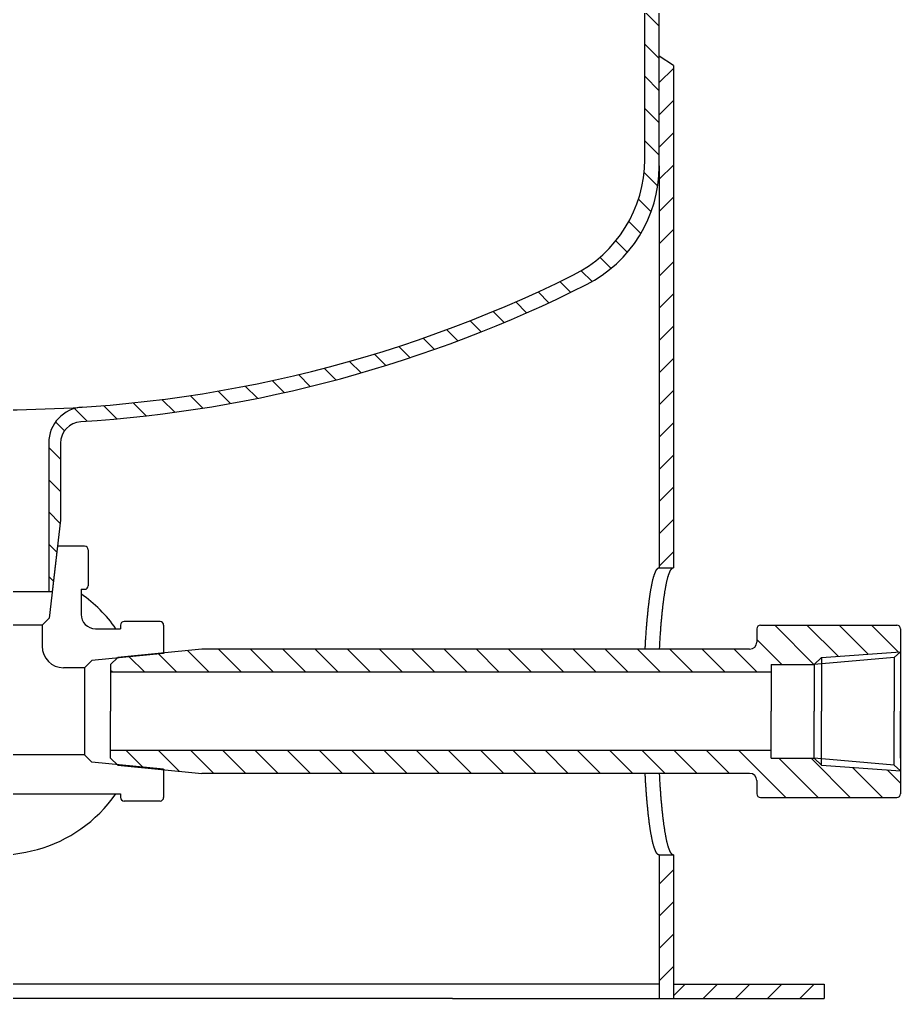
# Model space of a CAD drawing. Extents: x 248 to 542, y 18 to 803.
# Drawn here: x 419.4 to 542.1, y 152.5 to 288.9 of the extents above; entities that cross this region are included whole.
import ezdxf

# ---------------------------------------------------------------- set-up
doc = ezdxf.new("R2010")
doc.units = 0
doc.layers.get('0').update_dxf_attribs({"linetype": 'CONTINUOUS'})

# ---------------------------------------------------------------- blocks, each defined once
blk = doc.blocks.new('*X0')
at = {"color": 0, "linetype": 'CONTINUOUS'}
for p, q in [((510.5, 152.87), (512.14, 154.52)), ((514.63, 152.52), (516.63, 154.52)), ((519.12, 152.52), (521.12, 154.52)), ((523.61, 152.52), (525.61, 154.52)), ((528.1, 152.52), (530.1, 154.52))]:
    blk.add_line(p, q, dxfattribs=at)
blk = doc.blocks.new('*X1')
at = {"color": 0, "linetype": 'CONTINUOUS'}
for p, q in [((508.5, 168.45), (510.5, 170.45)), ((508.5, 163.96), (510.5, 165.96)), ((508.5, 159.47), (510.5, 161.47)), ((508.5, 154.98), (510.5, 156.98))]:
    blk.add_line(p, q, dxfattribs=at)
blk = doc.blocks.new('*X3')
at = {"color": 0, "linetype": 'CONTINUOUS'}
for p, q in [((508.51, 280.11), (510.5, 282.1)), ((508.51, 275.62), (510.5, 277.61)), ((508.51, 271.13), (510.5, 273.12)), ((508.5, 266.64), (510.5, 268.63)), ((508.5, 262.14), (510.5, 264.14)), ((508.5, 257.65), (510.5, 259.65)), ((508.5, 253.16), (510.5, 255.16)), ((508.5, 248.67), (510.5, 250.67)), ((508.5, 244.18), (510.5, 246.18)), ((508.5, 239.69), (510.5, 241.69)), ((508.5, 235.2), (510.5, 237.2)), ((508.5, 230.71), (510.5, 232.71)), ((508.5, 226.22), (510.5, 228.22)), ((508.5, 221.73), (510.5, 223.73)), ((508.5, 217.24), (510.5, 219.24)), ((508.5, 212.75), (510.5, 214.75))]:
    blk.add_line(p, q, dxfattribs=at)
blk = doc.blocks.new('*X4')
at = {"color": 0, "linetype": 'CONTINUOUS'}
for p, q in [((530.07, 199.05), (524.6, 204.52)), ((533.42, 200.19), (529.09, 204.52)), ((537.61, 200.49), (533.58, 204.52)), ((541.79, 200.79), (538.07, 204.52)), ((525.58, 199.05), (522.11, 202.52)), ((441.35, 197.97), (438.79, 200.52)), ((445.84, 197.97), (442.83, 200.97)), ((450.33, 197.97), (447.13, 201.17)), ((454.82, 197.97), (451.62, 201.17)), ((459.31, 197.97), (456.11, 201.17)), ((463.8, 197.97), (460.6, 201.17)), ((468.29, 197.97), (465.09, 201.17)), ((472.78, 197.97), (469.58, 201.17)), ((477.27, 197.97), (474.07, 201.17)), ((481.76, 197.97), (478.56, 201.17)), ((486.25, 197.97), (483.05, 201.17)), ((490.74, 197.97), (487.54, 201.17)), ((495.23, 197.97), (492.03, 201.17)), ((499.72, 197.97), (496.52, 201.17)), ((504.21, 197.97), (501.01, 201.17)), ((508.7, 197.97), (505.5, 201.17)), ((513.19, 197.97), (509.99, 201.17)), ((517.68, 197.97), (514.48, 201.17)), ((522.17, 197.97), (518.97, 201.17)), ((436.86, 197.97), (434.71, 200.11)), ((432.37, 197.97), (432.11, 198.22)), ((436.62, 184.73), (434.28, 187.07)), ((441.67, 184.18), (438.78, 187.07)), ((446.47, 183.87), (443.27, 187.07)), ((450.96, 183.87), (447.76, 187.07)), ((455.45, 183.87), (452.25, 187.07)), ((459.94, 183.87), (456.74, 187.07)), ((464.43, 183.87), (461.23, 187.07)), ((468.92, 183.87), (465.72, 187.07)), ((473.41, 183.87), (470.21, 187.07)), ((477.9, 183.87), (474.7, 187.07)), ((482.39, 183.87), (479.19, 187.07)), ((486.88, 183.87), (483.68, 187.07)), ((491.37, 183.87), (488.17, 187.07)), ((495.86, 183.87), (492.66, 187.07)), ((500.35, 183.87), (497.15, 187.07)), ((504.84, 183.87), (501.64, 187.07)), ((509.33, 183.87), (506.13, 187.07)), ((513.82, 183.87), (510.62, 187.07)), ((518.31, 183.87), (515.11, 187.07)), ((526.15, 180.52), (519.6, 187.07)), ((524.11, 187.05), (524.09, 187.07)), ((530.64, 180.52), (525.17, 185.98)), ((535.13, 180.52), (529.66, 185.98)), ((539.62, 180.52), (535.43, 184.7)), ((542.11, 182.52), (540.27, 184.35))]:
    blk.add_line(p, q, dxfattribs=at)
blk = doc.blocks.new('*X5')
at = {"color": 0, "linetype": 'CONTINUOUS'}
for p, q in [((508.5, 287.97), (506.5, 289.97)), ((508.5, 283.48), (506.5, 285.48)), ((508.5, 278.99), (506.5, 280.99)), ((508.5, 274.5), (506.5, 276.5)), ((508.5, 270.01), (506.5, 272.01)), ((508.3, 265.71), (506.41, 267.6)), ((507.4, 262.13), (505.64, 263.89)), ((505.96, 259.08), (504.29, 260.75)), ((504.09, 256.45), (502.48, 258.06)), ((501.83, 254.23), (500.27, 255.78)), ((499.17, 252.4), (497.66, 253.9)), ((496.19, 250.89), (494.69, 252.39)), ((493.14, 249.44), (491.64, 250.95)), ((486.92, 246.69), (485.39, 248.22)), ((490.05, 248.04), (488.54, 249.56)), ((483.73, 245.39), (482.19, 246.93)), ((480.49, 244.14), (478.93, 245.69)), ((477.2, 242.94), (475.63, 244.51)), ((473.85, 241.79), (472.27, 243.37)), ((470.46, 240.7), (468.86, 242.3)), ((463.49, 238.69), (461.85, 240.32)), ((467, 239.66), (465.38, 241.28)), ((459.91, 237.77), (458.26, 239.43)), ((452.58, 236.13), (450.87, 237.83)), ((456.28, 236.92), (454.6, 238.59)), ((441.05, 234.18), (439.27, 235.96)), ((444.97, 234.76), (443.21, 236.51)), ((448.81, 235.41), (447.08, 237.13)), ((428.83, 232.93), (427.07, 234.7)), ((432.99, 233.26), (431.14, 235.11)), ((437.06, 233.68), (435.25, 235.5)), ((425.68, 231.59), (424.44, 232.83)), ((425.15, 227.63), (423.5, 229.28)), ((425.15, 223.14), (423.5, 224.79)), ((425.1, 218.7), (423.5, 220.3)), ((424.63, 214.68), (423.5, 215.81)), ((424.17, 210.65), (423.5, 211.32))]:
    blk.add_line(p, q, dxfattribs=at)

msp = doc.modelspace()

# ---------------------------------------------------------------- linework, layer by layer
at = {"color": 7, "linetype": 'CONTINUOUS'}
for p, q in [((508.5, 268.41), (508.5, 464.28)), ((506.5, 269.4), (506.5, 463.3)), ((510.5, 282.52), (508.51, 283.81)), ((510.5, 282.52), (510.5, 212.52)), ((508.5, 268.51), (508.5, 212.52)), ((423.5, 229.91), (423.5, 209.17)), ((425.15, 229.88), (425.15, 219.17)), ((425.15, 219.17), (424, 209.17)), ((424.73, 215.52), (423.57, 205.52)), ((428.5, 215.52), (424.73, 215.52)), ((429, 215.02), (429, 210.02)), ((508.5, 212.52), (510.5, 212.52)), ((424, 209.17), (416.5, 209.17)), ((428, 209.52), (428.5, 209.52)), ((428, 209.52), (428, 206.02)), ((423.57, 205.52), (422.57, 204.52)), ((439, 205.02), (434, 205.02)), ((422.57, 204.52), (416.5, 204.52)), ((422.57, 204.52), (422.57, 201.59)), ((430, 204.02), (433.5, 204.02)), ((433.5, 204.52), (433.5, 204.02)), ((439.5, 204.52), (439.5, 200.59)), ((522.11, 204.02), (522.11, 202.17)), ((522.61, 204.52), (541.61, 204.52)), ((542.11, 204.02), (542.11, 181.02)), ((439.5, 200.59), (429.5, 199.59)), ((444.82, 201.17), (433.1, 200.02)), ((521.11, 201.17), (444.82, 201.17)), ((531.1, 200.02), (542.11, 200.82)), ((542.11, 200.82), (541.23, 200.02)), ((429.5, 199.59), (428.5, 198.59)), ((433.1, 200.02), (432.11, 199.05)), ((541.23, 200.02), (530.11, 199.05)), ((531.1, 200.02), (530.11, 199.05)), ((531.1, 200.02), (531.1, 192.52)), ((541.23, 200.02), (541.23, 192.52)), ((428.5, 198.59), (425.57, 198.59)), ((428.5, 198.59), (428.5, 186.44)), ((432.11, 199.05), (432.11, 192.52)), ((524.11, 197.97), (432.11, 197.97)), ((524.11, 199.05), (524.11, 192.52)), ((524.11, 199.05), (530.11, 199.05)), ((530.11, 199.05), (530.11, 192.52)), ((432.11, 185.98), (432.11, 192.52)), ((524.11, 185.98), (524.11, 192.52)), ((530.11, 185.98), (530.11, 192.52)), ((531.1, 185.02), (531.1, 192.52)), ((541.23, 185.02), (541.23, 192.52)), ((542.11, 185.98), (542.11, 192.52)), ((542.11, 185.98), (542.11, 192.52)), ((542.11, 185.98), (542.11, 192.52)), ((524.11, 187.07), (432.11, 187.07)), ((428.5, 186.44), (416.5, 186.44)), ((429.5, 185.44), (428.5, 186.44)), ((433.1, 185.02), (432.11, 185.98)), ((524.11, 185.98), (530.11, 185.98)), ((541.23, 185.02), (530.11, 185.98)), ((531.1, 185.02), (530.11, 185.98)), ((439.5, 184.44), (429.5, 185.44)), ((433.1, 185.02), (444.82, 183.87)), ((439.5, 184.44), (439.5, 180.52)), ((531.1, 185.02), (542.11, 184.22)), ((542.11, 184.22), (541.23, 185.02)), ((521.11, 183.87), (444.82, 183.87)), ((522.11, 182.87), (522.11, 181.02)), ((416.5, 181.02), (433.5, 181.02)), ((433.5, 181.02), (433.5, 180.52)), ((522.61, 180.52), (541.61, 180.52)), ((439, 180.02), (434, 180.02)), ((508.5, 172.52), (510.5, 172.52)), ((508.5, 172.52), (508.5, 152.52)), ((510.5, 172.52), (510.5, 152.52)), ((508.5, 154.52), (301.5, 154.52)), ((510.5, 154.52), (531.5, 154.52)), ((531.5, 154.52), (531.5, 152.52)), ((479.75, 152.52), (301.5, 152.52)), ((479.75, 152.52), (531.5, 152.52))]:
    msp.add_line(p, q, dxfattribs=at)
for points in [[(506.56, 201.17, 0), (506.57, 201.32, 0), (506.58, 201.48, 0), (506.59, 201.64, 0), (506.59, 201.79, 0), (506.6, 201.95, 0), (506.61, 202.1, 0), (506.62, 202.26, 0), (506.63, 202.41, 0), (506.64, 202.56, 0), (506.65, 202.71, 0), (506.66, 202.87, 0), (506.67, 203.01, 0), (506.68, 203.16, 0), (506.69, 203.31, 0), (506.7, 203.46, 0), (506.71, 203.61, 0), (506.72, 203.75, 0), (506.73, 203.9, 0), (506.74, 204.04, 0), (506.75, 204.18, 0), (506.76, 204.32, 0), (506.77, 204.47, 0), (506.79, 204.61, 0), (506.8, 204.75, 0), (506.81, 204.88, 0), (506.82, 205.02, 0), (506.83, 205.16, 0), (506.85, 205.29, 0), (506.86, 205.43, 0), (506.87, 205.56, 0), (506.88, 205.69, 0), (506.89, 205.83, 0), (506.91, 205.96, 0), (506.92, 206.09, 0), (506.93, 206.22, 0), (506.95, 206.34, 0), (506.96, 206.47, 0), (506.97, 206.59, 0), (506.99, 206.72, 0), (507, 206.84, 0), (507.01, 206.96, 0), (507.03, 207.08, 0), (507.04, 207.2, 0), (507.05, 207.32, 0), (507.07, 207.44, 0), (507.08, 207.56, 0), (507.1, 207.67, 0), (507.11, 207.78, 0), (507.12, 207.9, 0), (507.14, 208.01, 0), (507.15, 208.12, 0), (507.17, 208.23, 0), (507.18, 208.34, 0), (507.2, 208.44, 0), (507.21, 208.55, 0), (507.23, 208.65, 0), (507.25, 208.76, 0), (507.26, 208.86, 0), (507.28, 208.96, 0), (507.29, 209.06, 0), (507.31, 209.16, 0), (507.32, 209.25, 0), (507.34, 209.35, 0), (507.35, 209.44, 0), (507.37, 209.54, 0), (507.39, 209.63, 0), (507.4, 209.72, 0), (507.42, 209.81, 0), (507.44, 209.89, 0), (507.45, 209.98, 0), (507.47, 210.06, 0), (507.49, 210.15, 0), (507.5, 210.23, 0), (507.52, 210.31, 0), (507.54, 210.39, 0), (507.55, 210.47, 0), (507.57, 210.55, 0), (507.59, 210.62, 0), (507.6, 210.69, 0), (507.62, 210.77, 0), (507.64, 210.84, 0), (507.65, 210.91, 0), (507.67, 210.98, 0), (507.69, 211.04, 0), (507.71, 211.11, 0), (507.73, 211.17, 0), (507.74, 211.24, 0), (507.76, 211.3, 0), (507.78, 211.36, 0), (507.8, 211.41, 0), (507.81, 211.47, 0), (507.83, 211.53, 0), (507.85, 211.58, 0), (507.87, 211.63, 0), (507.89, 211.68, 0), (507.9, 211.73, 0), (507.92, 211.78, 0), (507.94, 211.83, 0), (507.96, 211.87, 0), (507.98, 211.92, 0), (508, 211.96, 0), (508.01, 212, 0), (508.03, 212.04, 0), (508.05, 212.07, 0), (508.07, 212.11, 0), (508.09, 212.15, 0), (508.11, 212.18, 0), (508.12, 212.21, 0), (508.14, 212.24, 0), (508.16, 212.27, 0), (508.18, 212.29, 0), (508.2, 212.32, 0), (508.22, 212.34, 0), (508.24, 212.37, 0), (508.26, 212.39, 0), (508.27, 212.41, 0), (508.29, 212.42, 0), (508.31, 212.44, 0), (508.33, 212.45, 0), (508.35, 212.47, 0), (508.37, 212.48, 0), (508.39, 212.49, 0), (508.41, 212.5, 0), (508.43, 212.5, 0), (508.44, 212.51, 0), (508.46, 212.51, 0), (508.48, 212.52, 0), (508.5, 212.52, 0)], [(508.56, 201.17, 0), (508.57, 201.32, 0), (508.58, 201.48, 0), (508.59, 201.64, 0), (508.59, 201.79, 0), (508.6, 201.95, 0), (508.61, 202.1, 0), (508.62, 202.26, 0), (508.63, 202.41, 0), (508.64, 202.56, 0), (508.65, 202.71, 0), (508.66, 202.87, 0), (508.67, 203.01, 0), (508.68, 203.16, 0), (508.69, 203.31, 0), (508.7, 203.46, 0), (508.71, 203.61, 0), (508.72, 203.75, 0), (508.73, 203.9, 0), (508.74, 204.04, 0), (508.75, 204.18, 0), (508.76, 204.32, 0), (508.77, 204.47, 0), (508.79, 204.61, 0), (508.8, 204.75, 0), (508.81, 204.88, 0), (508.82, 205.02, 0), (508.83, 205.16, 0), (508.85, 205.29, 0), (508.86, 205.43, 0), (508.87, 205.56, 0), (508.88, 205.69, 0), (508.89, 205.83, 0), (508.91, 205.96, 0), (508.92, 206.09, 0), (508.93, 206.22, 0), (508.95, 206.34, 0), (508.96, 206.47, 0), (508.97, 206.59, 0), (508.99, 206.72, 0), (509, 206.84, 0), (509.01, 206.96, 0), (509.03, 207.08, 0), (509.04, 207.2, 0), (509.05, 207.32, 0), (509.07, 207.44, 0), (509.08, 207.56, 0), (509.1, 207.67, 0), (509.11, 207.78, 0), (509.12, 207.9, 0), (509.14, 208.01, 0), (509.15, 208.12, 0), (509.17, 208.23, 0), (509.18, 208.34, 0), (509.2, 208.44, 0), (509.21, 208.55, 0), (509.23, 208.65, 0), (509.25, 208.76, 0), (509.26, 208.86, 0), (509.28, 208.96, 0), (509.29, 209.06, 0), (509.31, 209.16, 0), (509.32, 209.25, 0), (509.34, 209.35, 0), (509.35, 209.44, 0), (509.37, 209.54, 0), (509.39, 209.63, 0), (509.4, 209.72, 0), (509.42, 209.81, 0), (509.44, 209.89, 0), (509.45, 209.98, 0), (509.47, 210.06, 0), (509.49, 210.15, 0), (509.5, 210.23, 0), (509.52, 210.31, 0), (509.54, 210.39, 0), (509.55, 210.47, 0), (509.57, 210.55, 0), (509.59, 210.62, 0), (509.6, 210.69, 0), (509.62, 210.77, 0), (509.64, 210.84, 0), (509.65, 210.91, 0), (509.67, 210.98, 0), (509.69, 211.04, 0), (509.71, 211.11, 0), (509.73, 211.17, 0), (509.74, 211.24, 0), (509.76, 211.3, 0), (509.78, 211.36, 0), (509.8, 211.41, 0), (509.81, 211.47, 0), (509.83, 211.53, 0), (509.85, 211.58, 0), (509.87, 211.63, 0), (509.89, 211.68, 0), (509.9, 211.73, 0), (509.92, 211.78, 0), (509.94, 211.83, 0), (509.96, 211.87, 0), (509.98, 211.92, 0), (510, 211.96, 0), (510.01, 212, 0), (510.03, 212.04, 0), (510.05, 212.07, 0), (510.07, 212.11, 0), (510.09, 212.15, 0), (510.11, 212.18, 0), (510.12, 212.21, 0), (510.14, 212.24, 0), (510.16, 212.27, 0), (510.18, 212.29, 0), (510.2, 212.32, 0), (510.22, 212.34, 0), (510.24, 212.37, 0), (510.26, 212.39, 0), (510.27, 212.41, 0), (510.29, 212.42, 0), (510.31, 212.44, 0), (510.33, 212.45, 0), (510.35, 212.47, 0), (510.37, 212.48, 0), (510.39, 212.49, 0), (510.41, 212.5, 0), (510.43, 212.5, 0), (510.44, 212.51, 0), (510.46, 212.51, 0), (510.48, 212.52, 0), (510.5, 212.52, 0)], [(508.5, 172.52, 0), (508.48, 172.52, 0), (508.46, 172.52, 0), (508.44, 172.52, 0), (508.43, 172.53, 0), (508.41, 172.54, 0), (508.39, 172.54, 0), (508.37, 172.55, 0), (508.35, 172.57, 0), (508.33, 172.58, 0), (508.31, 172.59, 0), (508.29, 172.61, 0), (508.27, 172.63, 0), (508.26, 172.65, 0), (508.24, 172.67, 0), (508.22, 172.69, 0), (508.2, 172.71, 0), (508.18, 172.74, 0), (508.16, 172.77, 0), (508.14, 172.79, 0), (508.12, 172.82, 0), (508.11, 172.85, 0), (508.09, 172.89, 0), (508.07, 172.92, 0), (508.05, 172.96, 0), (508.03, 173, 0), (508.01, 173.03, 0), (508, 173.08, 0), (507.98, 173.12, 0), (507.96, 173.16, 0), (507.94, 173.21, 0), (507.92, 173.25, 0), (507.9, 173.3, 0), (507.89, 173.35, 0), (507.87, 173.4, 0), (507.85, 173.45, 0), (507.83, 173.51, 0), (507.81, 173.56, 0), (507.8, 173.62, 0), (507.78, 173.68, 0), (507.76, 173.74, 0), (507.74, 173.8, 0), (507.73, 173.86, 0), (507.71, 173.92, 0), (507.69, 173.99, 0), (507.67, 174.06, 0), (507.65, 174.12, 0), (507.64, 174.19, 0), (507.62, 174.27, 0), (507.6, 174.34, 0), (507.59, 174.41, 0), (507.57, 174.49, 0), (507.55, 174.56, 0), (507.54, 174.64, 0), (507.52, 174.72, 0), (507.5, 174.8, 0), (507.49, 174.88, 0), (507.47, 174.97, 0), (507.45, 175.05, 0), (507.44, 175.14, 0), (507.42, 175.23, 0), (507.4, 175.32, 0), (507.39, 175.41, 0), (507.37, 175.5, 0), (507.35, 175.59, 0), (507.34, 175.68, 0), (507.32, 175.78, 0), (507.31, 175.88, 0), (507.29, 175.97, 0), (507.28, 176.07, 0), (507.26, 176.17, 0), (507.25, 176.28, 0), (507.23, 176.38, 0), (507.21, 176.48, 0), (507.2, 176.59, 0), (507.18, 176.7, 0), (507.17, 176.8, 0), (507.15, 176.91, 0), (507.14, 177.02, 0), (507.12, 177.13, 0), (507.11, 177.25, 0), (507.1, 177.36, 0), (507.08, 177.48, 0), (507.07, 177.59, 0), (507.05, 177.71, 0), (507.04, 177.83, 0), (507.03, 177.95, 0), (507.01, 178.07, 0), (507, 178.19, 0), (506.99, 178.31, 0), (506.97, 178.44, 0), (506.96, 178.56, 0), (506.95, 178.69, 0), (506.93, 178.82, 0), (506.92, 178.95, 0), (506.91, 179.08, 0), (506.89, 179.21, 0), (506.88, 179.34, 0), (506.87, 179.47, 0), (506.86, 179.6, 0), (506.85, 179.74, 0), (506.83, 179.88, 0), (506.82, 180.01, 0), (506.81, 180.15, 0), (506.8, 180.29, 0), (506.79, 180.43, 0), (506.77, 180.57, 0), (506.76, 180.71, 0), (506.75, 180.85, 0), (506.74, 180.99, 0), (506.73, 181.14, 0), (506.72, 181.28, 0), (506.71, 181.43, 0), (506.7, 181.57, 0), (506.69, 181.72, 0), (506.68, 181.87, 0), (506.67, 182.02, 0), (506.66, 182.17, 0), (506.65, 182.32, 0), (506.64, 182.47, 0), (506.63, 182.62, 0), (506.62, 182.78, 0), (506.61, 182.93, 0), (506.6, 183.08, 0), (506.59, 183.24, 0), (506.59, 183.4, 0), (506.58, 183.55, 0), (506.57, 183.71, 0), (506.56, 183.87, 0)], [(510.5, 172.52, 0), (510.48, 172.52, 0), (510.46, 172.52, 0), (510.44, 172.52, 0), (510.43, 172.53, 0), (510.41, 172.54, 0), (510.39, 172.54, 0), (510.37, 172.55, 0), (510.35, 172.57, 0), (510.33, 172.58, 0), (510.31, 172.59, 0), (510.29, 172.61, 0), (510.27, 172.63, 0), (510.26, 172.65, 0), (510.24, 172.67, 0), (510.22, 172.69, 0), (510.2, 172.71, 0), (510.18, 172.74, 0), (510.16, 172.77, 0), (510.14, 172.79, 0), (510.12, 172.82, 0), (510.11, 172.85, 0), (510.09, 172.89, 0), (510.07, 172.92, 0), (510.05, 172.96, 0), (510.03, 173, 0), (510.01, 173.03, 0), (510, 173.08, 0), (509.98, 173.12, 0), (509.96, 173.16, 0), (509.94, 173.21, 0), (509.92, 173.25, 0), (509.9, 173.3, 0), (509.89, 173.35, 0), (509.87, 173.4, 0), (509.85, 173.45, 0), (509.83, 173.51, 0), (509.81, 173.56, 0), (509.8, 173.62, 0), (509.78, 173.68, 0), (509.76, 173.74, 0), (509.74, 173.8, 0), (509.73, 173.86, 0), (509.71, 173.92, 0), (509.69, 173.99, 0), (509.67, 174.06, 0), (509.65, 174.12, 0), (509.64, 174.19, 0), (509.62, 174.27, 0), (509.6, 174.34, 0), (509.59, 174.41, 0), (509.57, 174.49, 0), (509.55, 174.56, 0), (509.54, 174.64, 0), (509.52, 174.72, 0), (509.5, 174.8, 0), (509.49, 174.88, 0), (509.47, 174.97, 0), (509.45, 175.05, 0), (509.44, 175.14, 0), (509.42, 175.23, 0), (509.4, 175.32, 0), (509.39, 175.41, 0), (509.37, 175.5, 0), (509.35, 175.59, 0), (509.34, 175.68, 0), (509.32, 175.78, 0), (509.31, 175.88, 0), (509.29, 175.97, 0), (509.28, 176.07, 0), (509.26, 176.17, 0), (509.25, 176.28, 0), (509.23, 176.38, 0), (509.21, 176.48, 0), (509.2, 176.59, 0), (509.18, 176.7, 0), (509.17, 176.8, 0), (509.15, 176.91, 0), (509.14, 177.02, 0), (509.12, 177.13, 0), (509.11, 177.25, 0), (509.1, 177.36, 0), (509.08, 177.48, 0), (509.07, 177.59, 0), (509.05, 177.71, 0), (509.04, 177.83, 0), (509.03, 177.95, 0), (509.01, 178.07, 0), (509, 178.19, 0), (508.99, 178.31, 0), (508.97, 178.44, 0), (508.96, 178.56, 0), (508.95, 178.69, 0), (508.93, 178.82, 0), (508.92, 178.95, 0), (508.91, 179.08, 0), (508.89, 179.21, 0), (508.88, 179.34, 0), (508.87, 179.47, 0), (508.86, 179.6, 0), (508.85, 179.74, 0), (508.83, 179.88, 0), (508.82, 180.01, 0), (508.81, 180.15, 0), (508.8, 180.29, 0), (508.79, 180.43, 0), (508.77, 180.57, 0), (508.76, 180.71, 0), (508.75, 180.85, 0), (508.74, 180.99, 0), (508.73, 181.14, 0), (508.72, 181.28, 0), (508.71, 181.43, 0), (508.7, 181.57, 0), (508.69, 181.72, 0), (508.68, 181.87, 0), (508.67, 182.02, 0), (508.66, 182.17, 0), (508.65, 182.32, 0), (508.64, 182.47, 0), (508.63, 182.62, 0), (508.62, 182.78, 0), (508.61, 182.93, 0), (508.6, 183.08, 0), (508.59, 183.24, 0), (508.59, 183.4, 0), (508.58, 183.55, 0), (508.57, 183.71, 0), (508.56, 183.87, 0)]]:
    msp.add_polyline3d(points, dxfattribs=at)
for centre, radius, start, end in [((488.5, 269.4), 18, 296.3878, 0), ((490.1, 268.41), 18.4, 296.7358, 0), ((416.5, 414.52), 180, 270, 296.3878), ((416.5, 414.52), 182, 273.6105, 296.7358), ((428.5, 229.91), 5, 93.7191, 180), ((428.15, 229.88), 3, 93.6105, 180), ((428.5, 215.02), 0.5, 0, 90), ((416.5, 192.52), 20, 90, 324.9004), ((416.5, 192.52), 20, 35.0996, 54.9004), ((428.5, 210.02), 0.5, 270, 0), ((430, 206.02), 2, 180, 270), ((434, 204.52), 0.5, 90, 180), ((439, 204.52), 0.5, 0, 90), ((522.61, 204.02), 0.5, 90, 180), ((541.61, 204.02), 0.5, 0, 90), ((521.11, 202.17), 1, 270, 0), ((425.57, 201.59), 3, 180, 270), ((521.11, 182.87), 1, 0, 90), ((434, 180.52), 0.5, 180, 270), ((439, 180.52), 0.5, 270, 0), ((522.61, 181.02), 0.5, 180, 270), ((541.61, 181.02), 0.5, 270, 0)]:
    msp.add_arc(centre, radius, start, end, dxfattribs=at)

# ---------------------------------------------------------------- block references
for name in ['*X5', '*X3', '*X4', '*X1', '*X0']:
    msp.add_blockref(name, (0, 0), dxfattribs=at)

doc.saveas('drawing.dxf')
